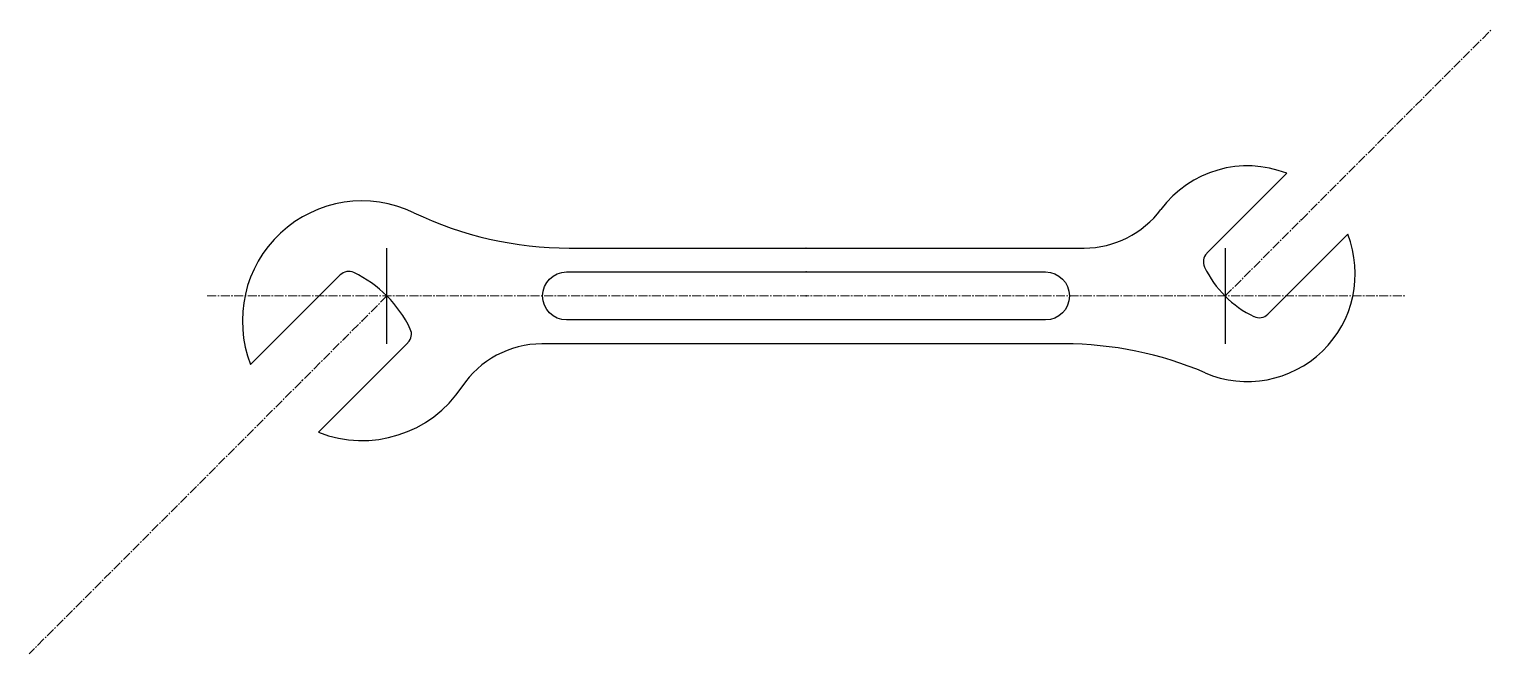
# Model space of a CAD drawing. Header units: inches. Extents: x 485 to 607, y 470 to 522.
import ezdxf

# ---------------------------------------------------------------- set-up
doc = ezdxf.new("R2010")
doc.units = ezdxf.units.IN
doc.header["$MEASUREMENT"] = 0
doc.linetypes.add('CENTER2', pattern=[1.125, 0.75, -0.125, 0.125, -0.125])
doc.layers.add('line', color=9, linetype='CENTER2', lineweight=5)

msp = doc.modelspace()

# ---------------------------------------------------------------- linework, layer by layer
for p, q in [((583.47, 503.56), (590.15, 510.24)), ((595.24, 505.15), (588.56, 498.47)), ((515, 496), (515, 504)), ((530.22, 504), (550, 504)), ((550, 504), (573.22, 504)), ((585, 504), (585, 496)), ((503.62, 494.28), (511.1, 501.76)), ((516.76, 496.1), (509.28, 488.62)), ((571.54, 496), (527.94, 496))]:
    msp.add_line(p, q)
for points in [[(550, 498), (530, 498, -1), (530, 502), (550, 502)], [(550, 502), (570, 502, -1), (570, 498), (550, 498)]]:
    msp.add_lwpolyline(points, format="xyb")
for centre, radius, start, end in [((586.86, 501.86), 9, 68.5782, 143.3991), ((512.93, 497.93), 10, 64.3926, 201.4218), ((530.22, 534), 30, 244.3926, 270), ((573.22, 512), 8, 270, 323.3991), ((586.86, 501.86), 9, 246.866, 21.4218), ((584.18, 502.85), 1, 135, 206.0344), ((511.81, 501.05), 1, 64.4712, 135), ((591.36, 506.36), 9, 206.0344, 243.9656), ((507.93, 492.93), 10, 25.5288, 64.4712), ((587.85, 499.18), 1, 243.9656, 315), ((516.05, 496.81), 1, 315, 25.5288), ((527.94, 488), 8, 90, 146.5226), ((571.54, 466), 30, 66.866, 90), ((512.93, 497.93), 10, 248.5782, 326.5226)]:
    msp.add_arc(centre, radius, start, end)
for p in [(591.36, 506.36), (550, 502), (515, 500), (515, 500), (515, 500), (515, 500), (550, 500), (550, 500), (585, 500), (512.93, 497.93), (511.46, 496.46), (507.93, 492.93)]:
    msp.add_point(p)
at = {"layer": 'line'}
for p, q in [((585, 500), (607.26, 522.26)), ((515, 500), (485.13, 470.13)), ((500, 500), (600, 500))]:
    msp.add_line(p, q, dxfattribs=at)
for p in [(550, 504), (515, 500), (585, 500)]:
    msp.add_point(p, dxfattribs=at)

doc.saveas('drawing.dxf')
